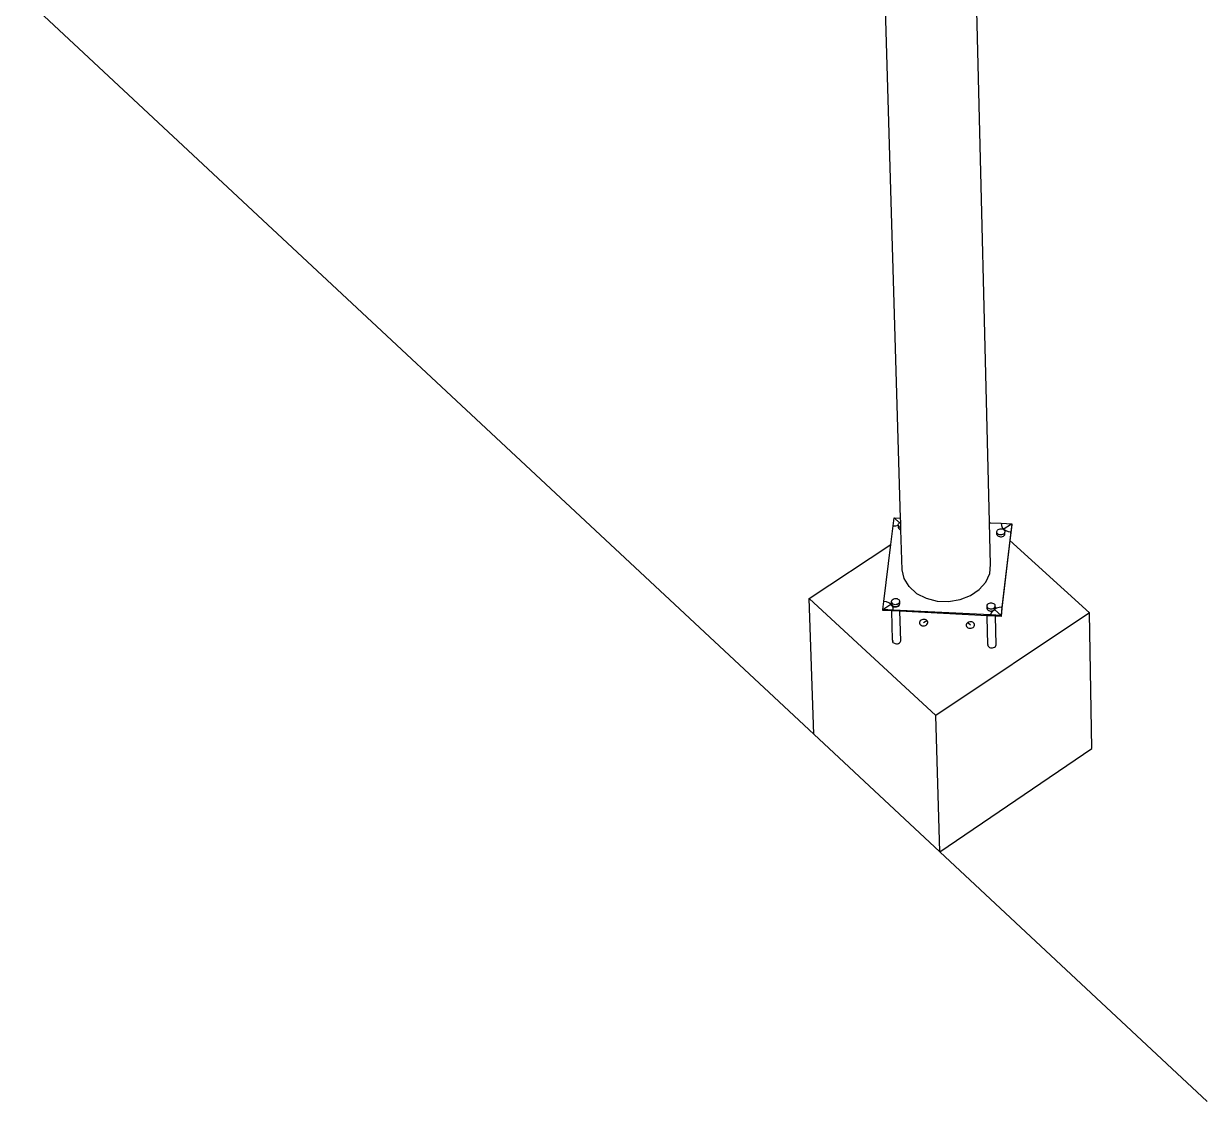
# Model space of a CAD drawing. Header units: inches. Extents: x -1339 to 1886, y -1058 to 789.
# Drawn here: x -324.2 to -56.8, y -1057.5 to -813.9 of the extents above; entities that cross this region are included whole.
import ezdxf

# ---------------------------------------------------------------- set-up
doc = ezdxf.new("R2010")
doc.units = ezdxf.units.IN
doc.header["$MEASUREMENT"] = 0

msp = doc.modelspace()

# ---------------------------------------------------------------- linework, layer by layer
for p, q in [((-106.03, -926.61), (-122.31, -269.46)), ((-126.13, -925.74), (-145.2, -278.02)), ((-145.72, -974.56), (-324.21, -807.92)), ((-128.32, -931.67), (-127.8, -927.48)), ((-127.8, -927.48), (-127.57, -925.66)), ((-127.8, -927.48), (-127.19, -927.45)), ((-127.57, -925.66), (-126.13, -925.74)), ((-127.57, -925.66), (-126.39, -926.74)), ((-127.19, -927.45), (-126.65, -927.31)), ((-126.62, -927.41), (-126.67, -927.59)), ((-126.64, -927.51), (-126.67, -927.62)), ((-126.67, -927.62), (-126.67, -927.8)), ((-126.65, -927.16), (-126.6, -926.98)), ((-126.65, -927.3), (-126.65, -927.16)), ((-126.65, -927.31), (-126.65, -927.16)), ((-126.65, -927.31), (-126.65, -927.3)), ((-126.64, -927.34), (-126.65, -927.3)), ((-126.64, -927.51), (-126.65, -927.31)), ((-126.61, -927.42), (-126.64, -927.34)), ((-126.62, -927.43), (-126.64, -927.51)), ((-126.64, -927.59), (-126.6, -927.46)), ((-126.64, -927.59), (-126.64, -927.51)), ((-126.63, -927.77), (-126.64, -927.59)), ((-126.61, -927.42), (-126.62, -927.43)), ((-126.6, -927.46), (-126.61, -927.42)), ((-126.6, -926.98), (-126.49, -926.82)), ((-126.58, -927.52), (-126.6, -927.46)), ((-126.45, -927.67), (-126.58, -927.52)), ((-126.49, -926.82), (-126.33, -926.68)), ((-126.28, -927.79), (-126.45, -927.67)), ((-126.33, -926.68), (-126.13, -926.58)), ((-126.1, -926.58), (-126.13, -925.74)), ((-126.13, -926.58), (-126.1, -926.58)), ((-126.06, -927.87), (-126.1, -926.58)), ((-106.03, -926.61), (-105.87, -926.75)), ((-106.03, -926.75), (-106.03, -926.61)), ((-106.03, -926.75), (-105.87, -926.75)), ((-105.8, -936.19), (-106.03, -926.75)), ((-105.87, -926.75), (-103.38, -926.88)), ((-103.38, -926.88), (-103.36, -927.35)), ((-103.38, -926.88), (-101.04, -927)), ((-103.36, -927.35), (-103.17, -927.8)), ((-102.97, -928.23), (-101.07, -926.97)), ((-101.04, -927), (-101.25, -928.81)), ((-101.04, -927.21), (-101.25, -929.02)), ((-101.04, -927.21), (-101.04, -927)), ((-126.67, -927.8), (-126.59, -927.98)), ((-126.56, -927.95), (-126.63, -927.77)), ((-126.59, -927.98), (-126.47, -928.14)), ((-126.44, -928.1), (-126.56, -927.95)), ((-126.47, -928.14), (-126.29, -928.26)), ((-126.27, -928.22), (-126.44, -928.1)), ((-126.29, -928.26), (-126.07, -928.35)), ((-126.07, -927.87), (-126.28, -927.79)), ((-126.27, -928.22), (-126.06, -928.3)), ((-126.06, -927.87), (-126.07, -927.87)), ((-126.07, -928.35), (-126.05, -928.35)), ((-126.05, -928.3), (-126.06, -927.87)), ((-126.05, -928.3), (-126.06, -928.3)), ((-126.05, -928.35), (-126.05, -928.3)), ((-125.78, -937.41), (-126.05, -928.35)), ((-104.39, -929.09), (-104.42, -929.19)), ((-104.39, -928.76), (-104.34, -928.58)), ((-104.39, -928.94), (-104.39, -928.76)), ((-104.39, -929.09), (-104.39, -928.76)), ((-104.36, -929), (-104.39, -928.94)), ((-104.36, -929), (-104.39, -929.09)), ((-104.38, -929.19), (-104.39, -929.09)), ((-104.38, -929.19), (-104.34, -929.05)), ((-104.37, -929.37), (-104.38, -929.19)), ((-104.3, -929.54), (-104.37, -929.37)), ((-104.36, -929), (-104.36, -929)), ((-104.34, -929.05), (-104.36, -929)), ((-104.34, -928.58), (-104.23, -928.42)), ((-104.32, -929.11), (-104.34, -929.05)), ((-104.19, -929.26), (-104.32, -929.11)), ((-104.18, -929.7), (-104.3, -929.54)), ((-104.23, -928.42), (-104.07, -928.28)), ((-104.02, -929.38), (-104.19, -929.26)), ((-104.18, -929.7), (-104.01, -929.82)), ((-104.07, -928.28), (-103.88, -928.18)), ((-103.81, -929.47), (-104.02, -929.38)), ((-104.01, -929.82), (-103.8, -929.9)), ((-103.88, -928.18), (-103.65, -928.12)), ((-103.58, -929.5), (-103.81, -929.47)), ((-103.8, -929.9), (-103.57, -929.93)), ((-103.65, -928.12), (-103.42, -928.11)), ((-103.34, -929.49), (-103.58, -929.5)), ((-103.57, -929.93), (-103.33, -929.92)), ((-103.57, -929.96), (-103.33, -929.94)), ((-103.42, -928.11), (-103.19, -928.14)), ((-103.12, -929.43), (-103.34, -929.49)), ((-103.33, -929.92), (-103.11, -929.86)), ((-103.33, -929.94), (-103.09, -929.88)), ((-101.25, -928.81), (-103.24, -945.87)), ((-103.19, -928.14), (-102.98, -928.22)), ((-103.17, -927.8), (-102.85, -928.2)), ((-102.92, -929.33), (-103.12, -929.43)), ((-103.11, -929.86), (-102.91, -929.76)), ((-103.09, -929.88), (-102.89, -929.78)), ((-102.98, -928.22), (-102.8, -928.34)), ((-102.76, -929.19), (-102.92, -929.33)), ((-102.91, -929.76), (-102.75, -929.62)), ((-102.89, -929.78), (-102.72, -929.64)), ((-102.85, -928.2), (-102.39, -928.51)), ((-102.8, -928.34), (-102.68, -928.5)), ((-102.65, -929.03), (-102.76, -929.19)), ((-102.75, -929.62), (-102.64, -929.46)), ((-102.72, -929.64), (-102.61, -929.47)), ((-102.68, -928.5), (-102.61, -928.67)), ((-102.6, -928.85), (-102.65, -929.03)), ((-102.64, -929.46), (-102.59, -929.28)), ((-102.61, -928.67), (-102.6, -928.85)), ((-102.61, -929.47), (-102.56, -929.28)), ((-102.59, -929.02), (-102.6, -928.85)), ((-102.57, -929.09), (-102.59, -929.02)), ((-102.59, -929.28), (-102.59, -929.02)), ((-102.56, -929.28), (-102.57, -929.09)), ((-102.39, -928.51), (-101.85, -928.72)), ((-101.85, -928.72), (-101.25, -928.81)), ((-101.25, -929.02), (-101.45, -930.77)), ((-101.25, -929.02), (-101.25, -928.81)), ((-146.77, -943.88), (-128.32, -931.67)), ((-129.93, -944.52), (-128.32, -931.67)), ((-101.45, -930.77), (-103.24, -946.08)), ((-101.45, -930.77), (-83.5, -947.08)), ((-125.32, -939.39), (-125.78, -937.41)), ((-106.88, -940.15), (-106, -938.22)), ((-106, -938.22), (-105.8, -936.19)), ((-124.21, -941.2), (-125.32, -939.39)), ((-108.36, -941.85), (-106.88, -940.15)), ((-122.52, -942.71), (-124.21, -941.2)), ((-122.52, -942.71), (-120.36, -943.82)), ((-112.71, -944.14), (-110.35, -943.21)), ((-110.35, -943.21), (-108.36, -941.85)), ((-145.72, -974.56), (-146.77, -943.88)), ((-118.15, -970.35), (-146.77, -943.88)), ((-130.16, -946.36), (-129.93, -944.52)), ((-130.16, -946.36), (-128.35, -945.15)), ((-127.81, -946.48), (-130.16, -946.36)), ((-130.16, -946.57), (-130.16, -946.36)), ((-129.33, -944.61), (-129.93, -944.52)), ((-128.79, -944.83), (-129.33, -944.61)), ((-128.34, -945.14), (-128.79, -944.83)), ((-128.01, -945.54), (-128.34, -945.14)), ((-128.13, -944.78), (-128.18, -944.96)), ((-128.15, -944.88), (-128.18, -944.99)), ((-128.18, -944.99), (-128.18, -945.18)), ((-128.18, -945.18), (-128.1, -945.36)), ((-128.16, -944.53), (-128.11, -944.35)), ((-128.15, -944.72), (-128.16, -944.53)), ((-128.15, -944.88), (-128.16, -944.53)), ((-128.12, -944.79), (-128.15, -944.72)), ((-128.13, -944.8), (-128.15, -944.88)), ((-128.15, -944.96), (-128.11, -944.83)), ((-128.15, -944.96), (-128.15, -944.88)), ((-128.14, -945.15), (-128.15, -944.96)), ((-128.07, -945.32), (-128.14, -945.15)), ((-128.12, -944.79), (-128.13, -944.8)), ((-128.11, -944.83), (-128.12, -944.79)), ((-128.11, -944.35), (-128, -944.19)), ((-128.08, -944.89), (-128.11, -944.83)), ((-128.1, -945.36), (-127.97, -945.52)), ((-127.96, -945.04), (-128.08, -944.89)), ((-127.95, -945.47), (-128.07, -945.32)), ((-127.83, -946), (-128.01, -945.54)), ((-128, -944.19), (-127.84, -944.05)), ((-127.97, -945.52), (-127.8, -945.64)), ((-127.79, -945.16), (-127.96, -945.04)), ((-127.95, -945.47), (-127.77, -945.6)), ((-127.84, -944.05), (-127.63, -943.95)), ((-127.81, -946.48), (-127.83, -946)), ((-127.8, -945.64), (-127.58, -945.73)), ((-127.58, -945.25), (-127.79, -945.16)), ((-127.77, -945.6), (-127.56, -945.68)), ((-127.63, -943.95), (-127.41, -943.89)), ((-127.35, -945.28), (-127.58, -945.25)), ((-127.58, -945.73), (-127.34, -945.76)), ((-127.56, -945.68), (-127.33, -945.71)), ((-127.41, -943.89), (-127.17, -943.87)), ((-127.11, -945.27), (-127.35, -945.28)), ((-127.34, -945.74), (-127.09, -945.73)), ((-127.34, -945.76), (-127.1, -945.75)), ((-127.33, -945.71), (-127.1, -945.7)), ((-127.17, -943.87), (-126.94, -943.91)), ((-126.88, -945.21), (-127.11, -945.27)), ((-127.1, -945.7), (-126.87, -945.64)), ((-127.1, -945.75), (-126.86, -945.69)), ((-127.09, -945.73), (-126.86, -945.66)), ((-126.94, -943.91), (-126.73, -943.99)), ((-126.68, -945.11), (-126.88, -945.21)), ((-126.87, -945.64), (-126.67, -945.54)), ((-126.86, -945.66), (-126.65, -945.56)), ((-126.86, -945.69), (-126.65, -945.58)), ((-126.73, -943.99), (-126.56, -944.11)), ((-126.52, -944.97), (-126.68, -945.11)), ((-126.67, -945.54), (-126.51, -945.4)), ((-126.65, -945.56), (-126.48, -945.41)), ((-126.65, -945.58), (-126.49, -945.44)), ((-126.56, -944.11), (-126.43, -944.27)), ((-126.41, -944.8), (-126.52, -944.97)), ((-126.4, -945.08), (-126.52, -945.07)), ((-126.4, -945.24), (-126.51, -945.4)), ((-126.49, -945.44), (-126.37, -945.27)), ((-126.48, -945.41), (-126.37, -945.24)), ((-126.43, -944.27), (-126.37, -944.44)), ((-126.36, -944.62), (-126.41, -944.8)), ((-126.37, -944.44), (-126.36, -944.62)), ((-126.37, -945.27), (-126.32, -945.08)), ((-126.37, -945.24), (-126.32, -945.08)), ((-126.34, -945.05), (-126.36, -944.62)), ((-126.32, -944.87), (-126.35, -944.79)), ((-126.35, -945.08), (-126.32, -945.08)), ((-126.31, -945.06), (-126.32, -944.87)), ((-126.32, -945.07), (-126.31, -945.06)), ((-126.32, -945.08), (-126.32, -945.07)), ((-120.36, -943.82), (-117.9, -944.45)), ((-117.9, -944.45), (-115.29, -944.56)), ((-115.29, -944.56), (-112.71, -944.14)), ((-106.64, -945.93), (-106.63, -946.12)), ((-106.57, -945.77), (-106.63, -945.96)), ((-106.63, -946.12), (-106.56, -946.31)), ((-106.61, -945.53), (-106.55, -945.35)), ((-106.6, -945.96), (-106.61, -945.53)), ((-106.6, -945.71), (-106.61, -945.53)), ((-106.55, -945.82), (-106.6, -945.71)), ((-106.6, -945.96), (-106.55, -945.82)), ((-106.59, -946.14), (-106.6, -945.96)), ((-106.52, -946.32), (-106.59, -946.14)), ((-106.56, -946.31), (-106.43, -946.46)), ((-106.55, -945.35), (-106.44, -945.18)), ((-106.53, -945.88), (-106.55, -945.82)), ((-106.4, -946.04), (-106.53, -945.88)), ((-106.39, -946.47), (-106.52, -946.32)), ((-106.44, -945.18), (-106.28, -945.04)), ((-106.43, -946.46), (-106.25, -946.59)), ((-106.23, -946.16), (-106.4, -946.04)), ((-106.39, -946.47), (-106.22, -946.59)), ((-106.28, -945.04), (-106.08, -944.94)), ((-106.02, -946.24), (-106.23, -946.16)), ((-106.08, -944.94), (-105.86, -944.88)), ((-105.79, -946.28), (-106.02, -946.24)), ((-105.86, -944.88), (-105.62, -944.87)), ((-105.55, -946.26), (-105.79, -946.28)), ((-105.62, -944.87), (-105.39, -944.9)), ((-105.32, -946.21), (-105.55, -946.26)), ((-105.39, -944.9), (-105.18, -944.99)), ((-105.12, -946.1), (-105.32, -946.21)), ((-105.18, -944.99), (-105.01, -945.11)), ((-105.12, -946.1), (-105.04, -946.03)), ((-105.09, -946.55), (-104.93, -946.41)), ((-105.07, -946.5), (-104.99, -946.43)), ((-104.96, -945.96), (-105.04, -946.03)), ((-105.01, -945.11), (-104.88, -945.26)), ((-104.99, -946.43), (-104.98, -946.42)), ((-104.95, -946.4), (-104.98, -946.42)), ((-104.85, -945.8), (-104.96, -945.96)), ((-104.95, -946.4), (-104.94, -946.39)), ((-104.94, -946.39), (-104.86, -946.27)), ((-104.92, -946.37), (-104.93, -946.36)), ((-104.93, -946.41), (-104.91, -946.38)), ((-104.91, -946.38), (-104.92, -946.37)), ((-104.91, -946.38), (-104.81, -946.24)), ((-103.45, -947.71), (-104.91, -946.38)), ((-104.88, -945.26), (-104.81, -945.43)), ((-104.87, -946.28), (-104.84, -946.23)), ((-104.86, -946.27), (-104.87, -946.28)), ((-104.45, -946.06), (-104.86, -946.27)), ((-104.86, -946.27), (-104.83, -946.22)), ((-104.84, -945.76), (-104.85, -945.8)), ((-104.8, -946.07), (-104.85, -946.07)), ((-104.83, -945.72), (-104.84, -945.76)), ((-104.84, -945.76), (-104.8, -945.87)), ((-104.8, -946.07), (-104.84, -946.23)), ((-104.8, -945.62), (-104.83, -945.72)), ((-104.77, -945.86), (-104.83, -945.71)), ((-104.8, -945.8), (-104.83, -945.72)), ((-104.83, -946.22), (-104.77, -946.03)), ((-104.81, -945.43), (-104.8, -945.62)), ((-104.81, -946.24), (-104.77, -946.08)), ((-104.8, -945.8), (-104.8, -945.62)), ((-104.78, -945.84), (-104.8, -945.8)), ((-104.79, -946.05), (-104.8, -945.8)), ((-104.8, -945.87), (-104.79, -946.05)), ((-104.79, -946.05), (-104.8, -946.07)), ((-104.77, -946.03), (-104.78, -945.84)), ((-104.76, -946.05), (-104.77, -945.86)), ((-104.77, -946.08), (-104.76, -946.06)), ((-104.76, -946.06), (-104.76, -946.05)), ((-103.86, -945.9), (-104.45, -946.06)), ((-103.24, -945.87), (-103.86, -945.9)), ((-103.24, -945.87), (-103.45, -947.71)), ((-103.24, -946.08), (-103.45, -947.92)), ((-103.24, -946.08), (-103.24, -945.87)), ((-128.13, -946.67), (-130.16, -946.57)), ((-127.93, -953.33), (-128.13, -946.67)), ((-127.8, -946.68), (-128.13, -946.67)), ((-127.8, -946.68), (-127.81, -946.48)), ((-105.81, -947.59), (-127.81, -946.48)), ((-126.27, -946.76), (-127.8, -946.68)), ((-106.59, -947.76), (-126.27, -946.76)), ((-126.07, -953.43), (-126.27, -946.76)), ((-121.8, -949.1), (-121.86, -949.28)), ((-121.69, -948.93), (-121.8, -949.1)), ((-121.52, -948.78), (-121.69, -948.93)), ((-121.32, -948.68), (-121.52, -948.78)), ((-121.08, -948.62), (-121.32, -948.68)), ((-120.84, -948.6), (-121.08, -948.62)), ((-120.93, -949.33), (-120.21, -948.85)), ((-120.6, -948.64), (-120.84, -948.6)), ((-120.39, -948.72), (-120.6, -948.64)), ((-120.21, -948.85), (-120.39, -948.72)), ((-120.08, -949.01), (-120.21, -948.85)), ((-120.01, -949.19), (-120.08, -949.01)), ((-83.5, -947.08), (-118.15, -970.35)), ((-110.28, -949.14), (-110.52, -949.15)), ((-110.04, -949.17), (-110.28, -949.14)), ((-106.59, -948.08), (-106.59, -947.76)), ((-105.81, -947.8), (-106.59, -947.76)), ((-106.58, -948.07), (-106.59, -948.08)), ((-106.43, -954.28), (-106.59, -948.08)), ((-106.25, -946.59), (-106.03, -946.67)), ((-106.22, -946.59), (-106.01, -946.67)), ((-106.03, -946.67), (-105.79, -946.71)), ((-106.01, -946.67), (-105.78, -946.71)), ((-105.67, -947.12), (-105.81, -947.59)), ((-105.81, -947.8), (-105.81, -947.59)), ((-103.45, -947.71), (-105.81, -947.59)), ((-104.73, -947.85), (-105.81, -947.8)), ((-105.79, -946.71), (-105.78, -946.71)), ((-105.78, -946.71), (-105.55, -946.7)), ((-105.78, -946.73), (-105.53, -946.72)), ((-105.39, -946.69), (-105.67, -947.12)), ((-105.55, -946.7), (-105.34, -946.64)), ((-105.53, -946.72), (-105.3, -946.66)), ((-105.34, -946.64), (-105.39, -946.69)), ((-105.34, -946.64), (-105.31, -946.64)), ((-105.31, -946.64), (-105.11, -946.53)), ((-105.3, -946.66), (-105.09, -946.55)), ((-105.11, -946.53), (-105.11, -946.53)), ((-104.57, -954.37), (-104.73, -947.85)), ((-103.45, -947.92), (-104.73, -947.85)), ((-103.45, -947.92), (-103.45, -947.71)), ((-82.9, -977.77), (-83.5, -947.08)), ((-121.86, -949.28), (-121.85, -949.47)), ((-121.85, -949.47), (-121.78, -949.65)), ((-121.78, -949.65), (-121.65, -949.81)), ((-121.65, -949.81), (-121.47, -949.94)), ((-121.47, -949.94), (-121.25, -950.02)), ((-121.25, -950.02), (-121.02, -950.06)), ((-121.02, -950.06), (-120.77, -950.04)), ((-120.77, -950.04), (-120.54, -949.98)), ((-120.54, -949.98), (-120.33, -949.88)), ((-120.33, -949.88), (-120.17, -949.73)), ((-120.17, -949.73), (-120.05, -949.56)), ((-120.05, -949.56), (-120, -949.38)), ((-120, -949.38), (-120.01, -949.19)), ((-111.24, -949.63), (-111.3, -949.82)), ((-111.3, -949.82), (-111.29, -950.01)), ((-111.29, -950.01), (-111.22, -950.19)), ((-111.13, -949.46), (-111.24, -949.63)), ((-111.22, -950.19), (-111.09, -950.35)), ((-110.96, -949.32), (-111.13, -949.46)), ((-111.09, -950.35), (-110.91, -950.47)), ((-110.76, -949.21), (-110.96, -949.32)), ((-110.96, -949.32), (-110.37, -949.86)), ((-110.91, -950.47), (-110.69, -950.56)), ((-110.52, -949.15), (-110.76, -949.21)), ((-110.69, -950.56), (-110.45, -950.59)), ((-110.45, -950.59), (-110.21, -950.58)), ((-110.21, -950.58), (-109.98, -950.52)), ((-109.83, -949.26), (-110.04, -949.17)), ((-109.98, -950.52), (-109.77, -950.41)), ((-109.65, -949.38), (-109.83, -949.26)), ((-109.77, -950.41), (-109.6, -950.27)), ((-109.52, -949.54), (-109.65, -949.38)), ((-109.6, -950.27), (-109.49, -950.1)), ((-109.45, -949.72), (-109.52, -949.54)), ((-109.49, -950.1), (-109.44, -949.91)), ((-109.44, -949.91), (-109.45, -949.72)), ((-127.93, -953.32), (-127.93, -953.33)), ((-127.93, -953.33), (-127.92, -953.52)), ((-127.85, -953.7), (-127.92, -953.52)), ((-127.72, -953.86), (-127.85, -953.7)), ((-127.72, -953.86), (-127.54, -953.99)), ((-127.54, -953.99), (-127.33, -954.07)), ((-127.33, -954.07), (-127.09, -954.11)), ((-127.09, -954.11), (-126.85, -954.1)), ((-126.85, -954.1), (-126.61, -954.03)), ((-126.61, -954.03), (-126.41, -953.93)), ((-126.41, -953.93), (-126.24, -953.78)), ((-126.24, -953.78), (-126.12, -953.61)), ((-126.12, -953.61), (-126.07, -953.43)), ((-106.43, -954.26), (-106.43, -954.28)), ((-106.43, -954.28), (-106.42, -954.47)), ((-106.35, -954.65), (-106.42, -954.47)), ((-104.62, -954.56), (-104.57, -954.37)), ((-106.22, -954.81), (-106.35, -954.65)), ((-106.22, -954.81), (-106.04, -954.93)), ((-106.04, -954.93), (-105.82, -955.02)), ((-105.82, -955.02), (-105.58, -955.06)), ((-105.58, -955.06), (-105.46, -955.05)), ((-105.46, -955.05), (-105.34, -955.04)), ((-105.34, -955.04), (-105.11, -954.98)), ((-105.11, -954.98), (-104.9, -954.88)), ((-104.9, -954.88), (-104.73, -954.73)), ((-104.73, -954.73), (-104.62, -954.56)), ((-117.29, -1001.1), (-118.15, -970.35)), ((-117.29, -1001.1), (-145.72, -974.56)), ((-117.29, -1001.1), (-82.9, -977.77)), ((-56.85, -1057.53), (-117.29, -1001.1))]:
    msp.add_line(p, q)

doc.saveas('drawing.dxf')
